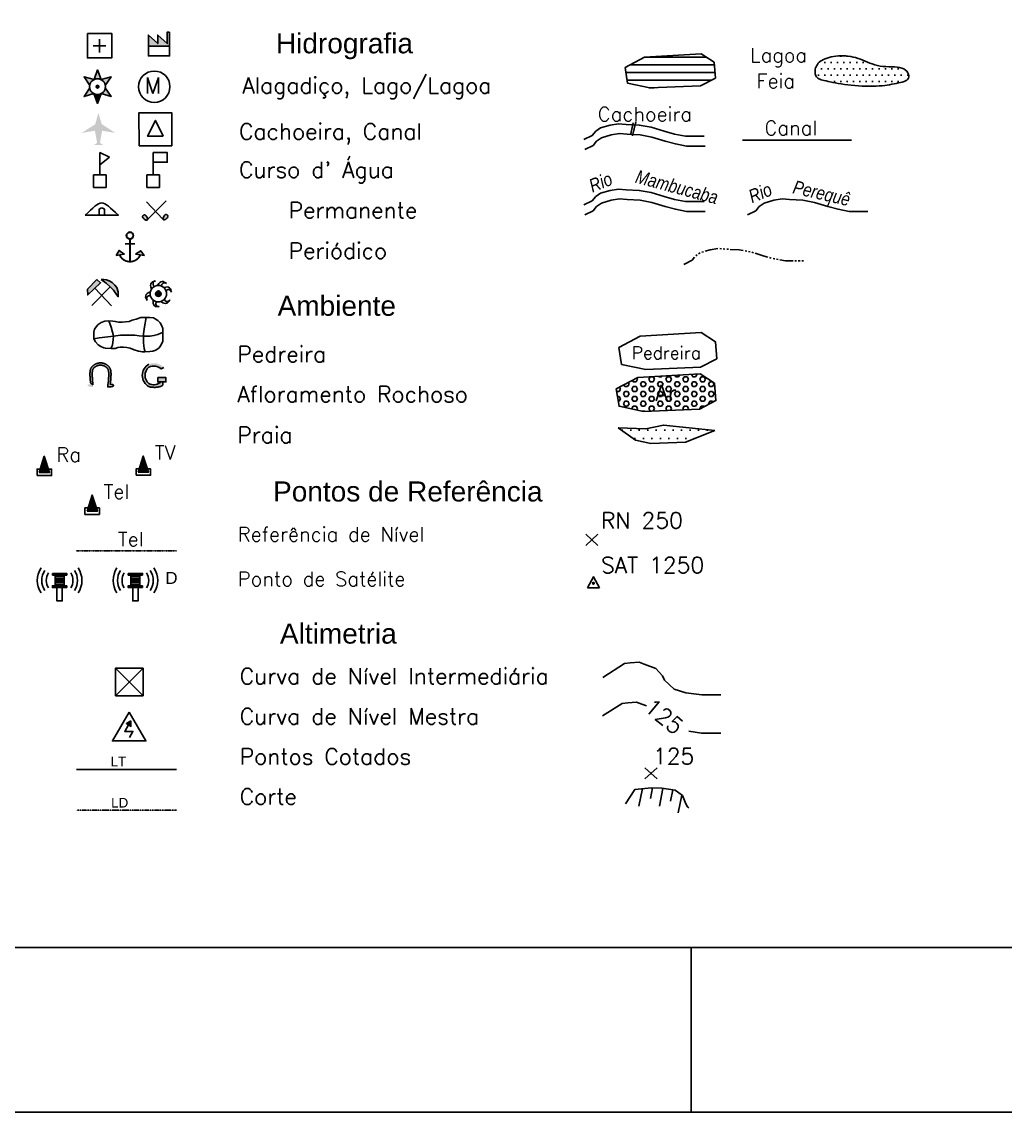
# Model space of a CAD drawing. Header units: millimetres. Extents: x 548366 to 1117317, y 7446967 to 14899125.
# Drawn here: x 551129 to 553365, y 7446967 to 7449448 of the extents above; entities that cross this region are included whole.
import ezdxf

# ---------------------------------------------------------------- set-up
doc = ezdxf.new("R2010")
doc.units = ezdxf.units.MM
doc.header["$MEASUREMENT"] = 0
for name, pattern in [('ACAD_ISO10W100', [18.5, 12, -3, 0.5, -3]), ('ACAD_ISO11W100', [33, 12, -3, 12, -3, 0, -3]), ('ALAGADICO', [0.3, 0.15, -0.15]), ('RIO_PERIODICO', [5.8, 3, -0.4, 0.4, -0.4, 0.4, -0.4, 0.4, -0.4])]:
    doc.linetypes.add(name, pattern=pattern)
doc.layers.add('CARIMBO', color=7, linetype='Continuous')
doc.styles.add('ARIAL', font='ARIAL.TTF')
doc.styles.add('ROMANS', font='romans.shx')
doc.styles.add('TXT_RIO', font='ARIALNI.TTF', dxfattribs={"height": 25})

# ---------------------------------------------------------------- blocks, each defined once
blk = doc.blocks.new('escola')
for p, q in [((14, 28), (14, 78)), ((35.9, 68), (14, 78)), ((14, 51), (35.9, 68))]:
    blk.add_line(p, q)
blk.add_lwpolyline([(0, 0), (28, 0), (28, 28), (0, 28)], close=True)
blk = doc.blocks.new('A$C40655395')
at = {"color": 4}
blk.add_lwpolyline([(12.5, 19.7), (6.7, 19.7), (1.5, 18), (-2.8, 16.7), (-6.2, 15.2), (-10.4, 14.8), (-14.1, 14.3), (-18.1, 14.5), (-21.8, 15.4), (-24.5, 15.7), (-29, 15.8), (-33.5, 15.5), (-37.5, 14.1), (-41.2, 11.8), (-43.2, 9.1), (-45.1, 6.5), (-46, 3.2), (-46, -2.8), (-45.8, -4.1), (-43.9, -7.6), (-41.1, -11.1), (-38.1, -13), (-34.7, -14.3), (-32.9, -14.8), (-26.3, -14.9), (-21.9, -14.9), (-18.9, -13.8), (-16.3, -13.5), (-12.8, -13.6), (-8.9, -14.1), (-5.1, -14.8), (-0.7, -16.6), (4, -17.9), (6.6, -18.4), (8.6, -18.9), (11.1, -18.9), (16.7, -18.6), (20.4, -18.2), (23.6, -17), (27.2, -14.2), (29.7, -10.9), (31.5, -7), (31.5, 7.4), (30.4, 10.3), (28.3, 13.8), (26, 16.3), (22.7, 18.2), (20.9, 19.2), (16.9, 19.7)], close=True, dxfattribs=at)
for points in [[(-29, 15.8), (-26.3, 8.7), (-24.9, 3.4), (-24.4, 0.7), (-24, -1.1), (-24.3, -5), (-25.1, -11.3), (-26.3, -14.4), (-26.6, -14.9)], [(12.7, 19.7), (10.8, 9.2), (9.8, 1.4), (9.9, -1.3), (9.9, -8.5), (10.3, -11.9), (10.5, -15.1), (11.1, -17.6), (11.1, -18.9)], [(-45.8, -4.1), (-39.8, -3.2), (-30.3, -2), (-24, -1.1), (-16, 0), (0, 0), (4.9, -0.7), (9.9, -1.3), (17, -1.3), (21.5, -0.5), (25.9, 0.8), (29.3, 2), (31.5, 3)]]:
    blk.add_lwpolyline(points, dxfattribs=at)
blk = doc.blocks.new('A$C75716567')
at = {"layer": 'CARIMBO', "ltscale": 0.5}
for points in [[(-6.8, -5.2), (0, 7.3), (6.8, -5.2)], [(6.8, -5.2), (-6.8, -5.2)]]:
    blk.add_lwpolyline(points, dxfattribs=at)
blk.add_circle((0, 0), 0.974, dxfattribs=at)
blk = doc.blocks.new('A$C64B548F4')
at = {"layer": 'CARIMBO', "ltscale": 0.5}
h = blk.add_hatch(color=8, dxfattribs=at)
h.paths.add_polyline_path([(22.7, -13.1, 1), (30.8, -13.1, 1)])
h.paths.add_polyline_path([(30.4, -13.1, -1), (23.1, -13.1, -1)], flags=16)
h = blk.add_hatch(color=8, dxfattribs=at)
h.paths.add_polyline_path([(20.3, -33.9), (14.5, -29.7), (11.1, -35.6)])
h.paths.add_polyline_path([(42.5, -35.6), (38.8, -30.2), (32.8, -34.1)])
at = {"layer": 'CARIMBO', "color": 8, "const_width": 2}
for points in [[(21.1, -22.4), (32.5, -22.4)], [(26.7, -17.1), (26.7, -42.4)]]:
    blk.add_lwpolyline(points, dxfattribs=at)
at = {"layer": 'CARIMBO', "color": 8}
for points in [[(11.1, -35.6), (20.3, -33.9), (14.5, -29.7)], [(32.8, -34.1), (42.5, -35.6), (38.8, -30.2)]]:
    blk.add_lwpolyline(points, close=True, dxfattribs=at)
at = {"layer": 'CARIMBO', "color": 8, "ltscale": 0.5, "const_width": 2}
blk.add_lwpolyline([(15.1, -34.9, 0.646453), (38.3, -34.9)], format="xyb", dxfattribs=at)
at = {"layer": 'CARIMBO', "color": 8}
blk.add_circle((26.7, -13.1), 4.07, dxfattribs=at)
at = {"layer": 'CARIMBO', "color": 8, "ltscale": 0.5}
blk.add_circle((26.7, -13.1), 3.63, dxfattribs=at)

msp = doc.modelspace()

# ---------------------------------------------------------------- hatches: boundary and pattern name
at = {"layer": 'CARIMBO', "ltscale": 0.5}
for points in [[(551417.1, 7449418), (551417.1, 7449392.4), (551465.2, 7449392.4), (551465.2, 7449424.9), (551459.8, 7449424.9), (551459.8, 7449398.8), (551438.5, 7449418), (551438.5, 7449398.8)], [(551304.6, 7449300.6, 1), (551298.2, 7449300.6, 1)], [(551309.6, 7449284.5), (551309.4, 7449284.5, -0.23409), (551293.5, 7449284.5), (551293.3, 7449284.5), (551301.4, 7449262.4)], [(551311.8, 7449200.3), (551341.9, 7449195.3), (551311, 7449215.3), (551303.3, 7449241.1), (551296.2, 7449215), (551265.2, 7449195.3), (551295.4, 7449200.3), (551300.6, 7449172.6), (551292.9, 7449167.7), (551295.4, 7449167.7), (551311.8, 7449167.7), (551314.3, 7449167.7), (551306.9, 7449172.6)], [(551433.2, 7448829.5, 1), (551446.1, 7448829.5, 1)], [(551367, 7447851.7), (551377.3, 7447844.8), (551376.8, 7447857.7)]]:
    msp.add_hatch(color=256, dxfattribs=at).paths.add_polyline_path(points)
at = {"layer": 'CARIMBO', "linetype": 'ALAGADICO', "ltscale": 30}
h = msp.add_hatch(dxfattribs=at)
h.set_pattern_fill('ANSI31', color=4, scale=5.476241, angle=135, style=0)
h.set_pattern_definition([(180, (534758.803, 7447298.748), (-3e-15, -17.387066), [])])
h.paths.add_polyline_path([(552500.9, 7449344.1), (552545.6, 7449367.9), (552673.9, 7449375.4), (552703.7, 7449356), (552706.7, 7449320.3), (552672.4, 7449302.4), (552557.6, 7449297.9), (552506.8, 7449308.3)])
at = {"layer": 'CARIMBO'}
h = msp.add_hatch(dxfattribs=at)
h.set_pattern_fill('DOTS', color=4, scale=9.127069, style=0)
h.set_pattern_definition([(0, (-1138190.384, -15239649.835), (7.24461082, 14.489221641), [0, -14.489221641])])
h.paths.add_polyline_path([(553064.8, 7449301.6), (553072.2, 7449301.8), (553079.1, 7449302.2), (553085.6, 7449302.7), (553091.6, 7449303.4), (553097.3, 7449304.2), (553102.7, 7449305.1), (553107.9, 7449306.1), (553112.9, 7449307), (553117.7, 7449308), (553122.5, 7449309), (553127.1, 7449310), (553131.4, 7449311.1), (553135.4, 7449312.4), (553139, 7449313.9), (553142, 7449315.6), (553144.3, 7449317.6), (553145.9, 7449320), (553146.7, 7449322.8), (553146.7, 7449325.9), (553145.9, 7449329.2), (553144.3, 7449332.4), (553141.9, 7449335.6), (553138.8, 7449338.5), (553135, 7449341), (553130.5, 7449343), (553125.4, 7449344.3), (553119.7, 7449345.2), (553113.6, 7449345.6), (553107.2, 7449345.9), (553100.6, 7449346), (553094, 7449346.3), (553087.4, 7449346.7), (553081, 7449347.4), (553074.8, 7449348.6), (553068.9, 7449350.3), (553063.2, 7449352.2), (553057.7, 7449354.3), (553052.3, 7449356.6), (553046.9, 7449358.9), (553041.6, 7449361.1), (553036.2, 7449363.2), (553030.8, 7449365), (553025.3, 7449366.6), (553019.8, 7449368), (553014.2, 7449369.1), (553008.6, 7449369.9), (553003, 7449370.5), (552997.4, 7449370.8), (552991.8, 7449370.9), (552986.2, 7449370.6), (552980.7, 7449370.1), (552975.3, 7449369.4), (552970.1, 7449368.4), (552965.1, 7449367.2), (552960.4, 7449365.8), (552956, 7449364.2), (552952, 7449362.4), (552948.5, 7449360.4), (552945.4, 7449358.3), (552942.7, 7449356.1), (552940.4, 7449353.7), (552938.4, 7449351.2), (552936.8, 7449348.6), (552935.4, 7449346), (552934.4, 7449343.2), (552933.7, 7449340.5), (552933.2, 7449337.7), (552933, 7449334.9), (552933.1, 7449332.3), (552933.4, 7449329.7), (552934, 7449327.3), (552934.9, 7449325.1), (552936.1, 7449323.1), (552937.6, 7449321.4), (552939.4, 7449319.9), (552941.5, 7449318.6), (552944, 7449317.5), (552946.9, 7449316.4), (552950.1, 7449315.4), (552953.8, 7449314.4), (552958, 7449313.5), (552962.7, 7449312.4), (552967.8, 7449311.3), (552973.3, 7449310.2), (552979.3, 7449309), (552985.8, 7449307.9), (552992.6, 7449306.8), (552999.9, 7449305.8), (553007.5, 7449304.8), (553015.5, 7449304), (553023.7, 7449303.2), (553032.1, 7449302.6), (553040.5, 7449302.1), (553048.8, 7449301.8), (553057, 7449301.6)])
at = {"layer": 'CARIMBO', "ltscale": 0.5}
h = msp.add_hatch(color=256, dxfattribs=at)
h.paths.add_polyline_path([(551309.4, 7449316.6), (551309.6, 7449316.7), (551301.4, 7449338.8), (551293.3, 7449316.7), (551293.5, 7449316.6, -0.23409)])
h.paths.add_polyline_path([(551270.7, 7449323.2), (551283.7, 7449303.4, -0.238472), (551293.2, 7449316.5), (551293.3, 7449316.7)])
h.paths.add_polyline_path([(551319.1, 7449303.4), (551332.2, 7449323.2), (551309.6, 7449316.7), (551309.6, 7449316.5, -0.238472)])
h.paths.add_polyline_path([(551332.2, 7449278), (551319.1, 7449297.8, -0.238472), (551309.6, 7449284.7), (551309.6, 7449284.5)])
h.paths.add_polyline_path([(551309.6, 7449284.5), (551309.4, 7449284.5, -0.23409), (551293.5, 7449284.5), (551293.3, 7449284.5), (551301.4, 7449262.4)])
h.paths.add_polyline_path([(551293.3, 7449284.5), (551293.2, 7449284.7, -0.238472), (551283.7, 7449297.8), (551270.7, 7449278)])
h = msp.add_hatch(dxfattribs=at)
h.set_pattern_fill('ANGLE', color=256, scale=2.028237, style=0)
h.set_pattern_definition([(0, (-575100.679, -7659936.274), (0, 14.167238938), [10.3034465, -3.863792437]), (90, (-575100.679, -7659936.274), (-14.167238938, 9e-16), [10.3034465, -3.863792437])])
h.paths.add_polyline_path([(551309.6, 7449284.5), (551309.4, 7449284.5, -0.23409), (551293.5, 7449284.5), (551293.3, 7449284.5), (551301.4, 7449262.4)])
at = {"layer": 'CARIMBO'}
h = msp.add_hatch(color=8, dxfattribs=at)
h.paths.add_polyline_path([(551461.5, 7449004.6), (551461.6, 7449005.1), (551461.7, 7449005.6), (551461.7, 7449006), (551461.7, 7449006.5), (551461.6, 7449006.9), (551461.5, 7449007.3), (551461.3, 7449007.6), (551461, 7449008), (551460.7, 7449008.3), (551460.4, 7449008.6), (551460, 7449008.9), (551459.6, 7449009.1), (551459.2, 7449009.3), (551458.8, 7449009.5), (551458.3, 7449009.6), (551457.9, 7449009.7), (551457.5, 7449009.7), (551457.1, 7449009.7), (551456.7, 7449009.7), (551456.3, 7449009.6), (551455.8, 7449009.4), (551455.4, 7449009.2), (551454.9, 7449008.9), (551454.4, 7449008.5), (551453.9, 7449008), (551453.3, 7449007.3), (551452.8, 7449006.4), (551452.1, 7449005.2), (551451.5, 7449003.6), (551450.8, 7449001.7), (551450.2, 7448999.2), (551450.7, 7448998.6), (551451.3, 7448998.1), (551451.8, 7448997.8), (551452.3, 7448997.7), (551452.7, 7448997.6), (551453.2, 7448997.6), (551453.6, 7448997.7), (551454.1, 7448997.8), (551454.6, 7448998), (551455.1, 7448998.2), (551455.6, 7448998.4), (551456.1, 7448998.7), (551456.6, 7448999), (551457.1, 7448999.3), (551457.6, 7448999.7), (551458.1, 7449000.1), (551458.6, 7449000.5), (551459.1, 7449001), (551459.6, 7449001.5), (551460, 7449002), (551460.4, 7449002.5), (551460.7, 7449003), (551461, 7449003.6), (551461.3, 7449004.1)])
h.paths.add_polyline_path([(551413.5, 7449004.2), (551412.8, 7449005.4), (551412.3, 7449006.3), (551411.7, 7449007), (551411.2, 7449007.5), (551410.7, 7449007.9), (551410.2, 7449008.2), (551409.8, 7449008.4), (551409.3, 7449008.6), (551408.9, 7449008.7), (551408.5, 7449008.7), (551408.1, 7449008.7), (551407.7, 7449008.7), (551407.3, 7449008.6), (551406.8, 7449008.5), (551406.4, 7449008.3), (551406, 7449008.1), (551405.6, 7449007.9), (551405.2, 7449007.6), (551404.9, 7449007.3), (551404.6, 7449007), (551404.3, 7449006.7), (551404.1, 7449006.3), (551404, 7449005.9), (551403.9, 7449005.5), (551403.9, 7449005), (551403.9, 7449004.6), (551404, 7449004.1), (551404.1, 7449003.6), (551404.3, 7449003.1), (551404.6, 7449002.6), (551404.9, 7449002.1), (551405.2, 7449001.5), (551405.6, 7449001), (551406, 7449000.5), (551406.5, 7449000), (551407, 7448999.5), (551407.5, 7448999.1), (551408, 7448998.7), (551408.5, 7448998.3), (551409, 7448998), (551409.5, 7448997.7), (551410, 7448997.4), (551410.5, 7448997.2), (551411, 7448997), (551411.5, 7448996.8), (551412, 7448996.7), (551412.4, 7448996.6), (551412.9, 7448996.6), (551413.3, 7448996.7), (551413.8, 7448996.8), (551414.3, 7448997.2), (551414.9, 7448997.6), (551415.4, 7448998.3), (551414.8, 7449000.7), (551414.1, 7449002.6)])
at = {"layer": 'CARIMBO', "ltscale": 0.5}
h = msp.add_hatch(color=8, dxfattribs=at)
h.paths.add_polyline_path([(551308.2, 7448854.2), (551300.1, 7448861.4), (551278.9, 7448840), (551279.1, 7448826.5)])
h.paths.add_polyline_path([(551330.5, 7448844.8), (551337.9, 7448837.2), (551348.6, 7448822.6), (551348.2, 7448833.7), (551345.4, 7448843.5), (551341, 7448848.8), (551334.9, 7448854.8), (551328.1, 7448858.8), (551321.6, 7448860.8), (551315.3, 7448862.1), (551309.4, 7448861.6), (551320.7, 7448853.5)])
at = {"layer": 'CARIMBO', "ltscale": 30}
msp.add_hatch(color=256, dxfattribs=at).paths.add_polyline_path([(551310.3, 7448666.7), (551312.5, 7448666.3), (551314.8, 7448665.6), (551317, 7448664.7), (551319, 7448663.6), (551321, 7448662.3), (551322.7, 7448660.9), (551324.1, 7448659.3), (551325.1, 7448657.5), (551326, 7448655.4), (551326.5, 7448652.9), (551326.8, 7448650.4), (551326.9, 7448648.2), (551327, 7448645.8), (551326.9, 7448643.1), (551326.8, 7448640.6), (551326.6, 7448638.7), (551326.5, 7448636.4), (551326.2, 7448633.7), (551326, 7448630.5), (551325.6, 7448626.7), (551325.2, 7448622.3), (551324.7, 7448617.2), (551329.1, 7448617.3), (551332.5, 7448617.8), (551335.1, 7448618.5), (551336.8, 7448619.4), (551337.6, 7448620.3), (551337.6, 7448621.2), (551336.9, 7448622), (551335.5, 7448622.7), (551333.3, 7448623.2), (551330.5, 7448623.4), (551330.8, 7448626.7), (551331.1, 7448629.7), (551331.3, 7448632.4), (551331.5, 7448634.8), (551331.7, 7448637), (551331.9, 7448638.9), (551332, 7448640.7), (551332, 7448642.3), (551332.1, 7448643.9), (551332.1, 7448645.3), (551332.1, 7448646.7), (551332.1, 7448648.1), (551332, 7448649.4), (551332, 7448650.6), (551331.8, 7448651.8), (551331.7, 7448653), (551331.5, 7448654.1), (551331.3, 7448655.2), (551331.1, 7448656.2), (551330.8, 7448657.2), (551330.4, 7448658.2), (551330.1, 7448659.1), (551329.7, 7448660), (551329.2, 7448660.8), (551328.7, 7448661.6), (551328.2, 7448662.4), (551327.6, 7448663.1), (551327, 7448663.8), (551326.4, 7448664.5), (551325.7, 7448665.1), (551324.9, 7448665.7), (551324.2, 7448666.3), (551323.4, 7448666.9), (551322.6, 7448667.5), (551321.7, 7448668), (551320.9, 7448668.5), (551320.1, 7448668.9), (551319.2, 7448669.3), (551318.4, 7448669.7), (551317.6, 7448670), (551316.9, 7448670.3), (551316.1, 7448670.6), (551315.4, 7448670.8), (551314.8, 7448671), (551314.1, 7448671.2), (551313.5, 7448671.4), (551313, 7448671.5), (551312.4, 7448671.6), (551311.9, 7448671.7), (551311.4, 7448671.8), (551311, 7448671.8), (551310.6, 7448671.9), (551310.2, 7448671.9), (551309.9, 7448671.9), (551309.6, 7448672), (551309.3, 7448672), (551309, 7448672), (551308.7, 7448672), (551308.4, 7448672), (551308.1, 7448672), (551307.9, 7448672), (551307.6, 7448672), (551307.3, 7448672), (551307, 7448672), (551306.7, 7448672), (551306.4, 7448671.9), (551306, 7448671.9), (551305.6, 7448671.9), (551305.2, 7448671.8), (551304.8, 7448671.8), (551304.3, 7448671.7), (551303.8, 7448671.6), (551303.3, 7448671.5), (551302.7, 7448671.4), (551302.1, 7448671.2), (551301.5, 7448671), (551300.8, 7448670.8), (551300.1, 7448670.6), (551299.4, 7448670.3), (551298.6, 7448670), (551297.8, 7448669.7), (551297, 7448669.3), (551296.2, 7448668.9), (551295.4, 7448668.5), (551294.5, 7448668), (551293.7, 7448667.5), (551292.9, 7448666.9), (551292.1, 7448666.3), (551291.3, 7448665.7), (551290.6, 7448665.1), (551289.9, 7448664.5), (551289.2, 7448663.8), (551288.6, 7448663.1), (551288.1, 7448662.4), (551287.5, 7448661.6), (551287, 7448660.8), (551286.6, 7448660), (551286.2, 7448659.1), (551285.8, 7448658.2), (551285.5, 7448657.2), (551285.2, 7448656.2), (551284.9, 7448655.2), (551284.7, 7448654.1), (551284.6, 7448653), (551284.4, 7448651.8), (551284.3, 7448650.6), (551284.2, 7448649.4), (551284.2, 7448648.1), (551284.1, 7448646.7), (551284.1, 7448645.3), (551284.2, 7448643.9), (551284.2, 7448642.3), (551284.3, 7448640.7), (551284.4, 7448638.9), (551284.5, 7448637), (551284.7, 7448634.8), (551284.9, 7448632.4), (551285.1, 7448629.7), (551285.4, 7448626.7), (551285.7, 7448623.4), (551282.9, 7448623.2), (551280.8, 7448622.7), (551279.3, 7448622), (551278.6, 7448621.2), (551278.7, 7448620.3), (551279.5, 7448619.4), (551281.2, 7448618.5), (551283.7, 7448617.8), (551287.1, 7448617.3), (551291.5, 7448617.2), (551291, 7448622.3), (551290.6, 7448626.7), (551290.3, 7448630.5), (551290, 7448633.7), (551289.8, 7448636.4), (551289.6, 7448638.7), (551289.4, 7448641.6), (551289.3, 7448644.5), (551289.3, 7448647), (551289.4, 7448649.3), (551289.5, 7448651.4), (551289.9, 7448653.8), (551290.5, 7448656.2), (551291.4, 7448658.2), (551292.6, 7448659.9), (551294.1, 7448661.4), (551295.9, 7448662.8), (551297.9, 7448664), (551299.9, 7448665), (551302, 7448665.8), (551304.2, 7448666.4), (551306.5, 7448666.8), (551308.4, 7448666.9)])
h = msp.add_hatch(color=256, dxfattribs=at)
h.paths.add_polyline_path([(551418.3, 7448617.9), (551419.6, 7448617.6), (551420.7, 7448617.3), (551421.9, 7448617), (551422.9, 7448616.8), (551423.9, 7448616.7), (551424.8, 7448616.6), (551425.7, 7448616.5), (551426.5, 7448616.4), (551427.3, 7448616.4), (551428.1, 7448616.4), (551428.8, 7448616.4), (551429.5, 7448616.3), (551430.1, 7448616.3), (551430.8, 7448616.3), (551431.3, 7448616.3), (551431.9, 7448616.3), (551432.4, 7448616.3), (551432.9, 7448616.3), (551433.4, 7448616.4), (551433.9, 7448616.4), (551434.3, 7448616.4), (551434.7, 7448616.4), (551435.1, 7448616.5), (551435.5, 7448616.5), (551435.9, 7448616.5), (551436.3, 7448616.6), (551436.8, 7448616.7), (551437.3, 7448616.7), (551437.9, 7448616.8), (551438.5, 7448616.9), (551439.2, 7448617.1), (551439.9, 7448617.2), (551440.7, 7448617.4), (551441.6, 7448617.5), (551442.4, 7448617.7), (551443.3, 7448617.9), (551444.1, 7448618.1), (551445, 7448618.4), (551445.8, 7448618.7), (551446.5, 7448619), (551447.2, 7448619.3), (551447.8, 7448619.7), (551448.3, 7448620.1), (551448.8, 7448620.7), (551449.2, 7448621.5), (551449.6, 7448622.4), (551449.8, 7448623.6), (551450, 7448625), (551450.1, 7448626.8), (551450.2, 7448628.8), (551443.3, 7448628.8), (551443.3, 7448626.6, -0.285404), (551418.3, 7448625.1, -0.476781), (551418.3, 7448662, -0.326298), (551446.1, 7448658.3), (551452.1, 7448661.4, 0.315379), (551418.3, 7448669.2, 0.588808)])
h.paths.add_polyline_path([(551438.2, 7448638.4), (551438.2, 7448628.8), (551456.8, 7448628.8), (551456.8, 7448638.4)])
at = {"layer": 'CARIMBO'}
h = msp.add_hatch(dxfattribs=at)
h.set_pattern_fill('HEX', color=32, scale=2.028237, style=0)
h.set_pattern_definition([(0, (560479.243, 7458823.825), (0, 11.153805), [6.439654, -12.879308]), (120, (560479.243, 7458823.825), (-9.659479, -5.576903), [6.439654, -12.879308]), (60, (560485.683, 7458823.825), (-9.659479, 5.576903), [6.439654, -12.879308])])
h.paths.add_polyline_path([(552670, 7448566.6), (552707.8, 7448586.3), (552704.5, 7448625.8), (552671.6, 7448647.2), (552530.2, 7448638.9), (552480.8, 7448612.6), (552487.4, 7448573.2), (552543.3, 7448561.7)])
at = {"layer": 'CARIMBO', "ltscale": 0.5}
h = msp.add_hatch(dxfattribs=at)
h.set_pattern_fill('DOTS', color=40, scale=12.169425, style=0)
h.set_pattern_definition([(0, (-573858.96, -7661807.104), (9.659481094, 19.318962187), [0, -19.318962187])])
h.paths.add_polyline_path([(552638.8, 7448491.9), (552705.1, 7448518.4), (552588.4, 7448530.4), (552548.3, 7448521.9), (552485.2, 7448524), (552524.7, 7448496), (552559.7, 7448488.8)])

# ---------------------------------------------------------------- linework, layer by layer
at = {"layer": 'CARIMBO', "color": 20}
msp.add_lwpolyline([(548365.7, 7461404.7), (548365.7, 7446966.9), (560359.3, 7446966.9)], dxfattribs=at)
at = {"layer": 'CARIMBO', "color": 6}
msp.add_lwpolyline([(548990.7, 7461029.7), (548990.7, 7447341.9), (559734.3, 7447341.9), (559734.3, 7461029.7)], close=True, dxfattribs=at)
at = {"layer": 'CARIMBO', "ltscale": 0.5}
msp.add_lwpolyline([(551278.4, 7449421.6), (551333.6, 7449421.6), (551333.6, 7449366.2), (551278.4, 7449366.2)], close=True, dxfattribs=at)
at = {"layer": 'CARIMBO', "color": 10, "const_width": 4.06}
for points in [[(551306.1, 7449378.1), (551306.1, 7449409.1)], [(551291.4, 7449393.7), (551320.6, 7449393.7)]]:
    msp.add_lwpolyline(points, dxfattribs=at)
at = {"layer": 'CARIMBO', "color": 7}
msp.add_lwpolyline([(551465.2, 7449424.9), (551465.2, 7449370.6), (551417.2, 7449370.6), (551417.1, 7449418), (551438.5, 7449398.8), (551438.5, 7449418), (551459.8, 7449398.8), (551459.8, 7449424.9)], close=True, dxfattribs=at)
at = {"layer": 'CARIMBO', "ltscale": 0.5}
for points in [[(551417.1, 7449392.4), (551465.2, 7449392.4)], [(551319.1, 7449303.4), (551332.2, 7449323.2), (551309.4, 7449316.6), (551301.4, 7449338.8), (551293.5, 7449316.6), (551270.7, 7449323.2), (551283.7, 7449303.4)], [(551319.1, 7449297.8), (551332.2, 7449278), (551309.6, 7449284.7), (551301.4, 7449262.4), (551293.2, 7449284.7), (551270.7, 7449278), (551283.7, 7449297.8)], [(551421.5, 7448833.9), (551416.7, 7448831.4)], [(551424.1, 7448839.8), (551422.6, 7448845)], [(551437.9, 7448848.1), (551441.1, 7448852.5)], [(551451.7, 7448843.8), (551457, 7448844.6)], [(551427.6, 7448815.3), (551427.6, 7448809.9)], [(551445.5, 7448811.8), (551450.1, 7448809)]]:
    msp.add_lwpolyline(points, dxfattribs=at)
at = {"layer": 'CARIMBO', "color": 4, "ltscale": 30, "flags": 128}
msp.add_lwpolyline([(552500.9, 7449344.1), (552545.6, 7449367.9), (552673.9, 7449375.4), (552703.7, 7449356), (552706.7, 7449320.3), (552672.4, 7449302.4), (552557.6, 7449297.9), (552506.8, 7449308.3)], close=True, dxfattribs=at)
at = {"layer": 'CARIMBO', "color": 4, "flags": 128}
msp.add_lwpolyline([(552991.8, 7449370.9), (552997.4, 7449370.8), (553003, 7449370.5), (553008.6, 7449369.9), (553014.2, 7449369.1), (553019.8, 7449368), (553025.3, 7449366.6), (553030.8, 7449365), (553036.2, 7449363.2), (553041.6, 7449361.1), (553046.9, 7449358.9), (553052.3, 7449356.6), (553057.7, 7449354.3), (553063.2, 7449352.2), (553068.9, 7449350.3), (553074.8, 7449348.6), (553081, 7449347.4), (553087.4, 7449346.7), (553094, 7449346.3), (553100.6, 7449346), (553107.2, 7449345.9), (553113.6, 7449345.6), (553119.7, 7449345.2), (553125.4, 7449344.3), (553130.5, 7449343), (553135, 7449341), (553138.8, 7449338.5), (553141.9, 7449335.6), (553144.3, 7449332.4), (553145.9, 7449329.2), (553146.7, 7449325.9), (553146.7, 7449322.8), (553145.9, 7449320), (553144.3, 7449317.6), (553142, 7449315.6), (553139, 7449313.9), (553135.4, 7449312.4), (553131.4, 7449311.1), (553127.1, 7449310), (553122.5, 7449309), (553117.7, 7449308), (553112.9, 7449307), (553107.9, 7449306.1), (553102.7, 7449305.1), (553097.3, 7449304.2), (553091.6, 7449303.4), (553085.6, 7449302.7), (553079.1, 7449302.2), (553072.2, 7449301.8), (553064.8, 7449301.6), (553057, 7449301.6), (553048.8, 7449301.8), (553040.5, 7449302.1), (553032.1, 7449302.6), (553023.7, 7449303.2), (553015.5, 7449304), (553007.5, 7449304.8), (552999.9, 7449305.8), (552992.6, 7449306.8), (552985.8, 7449307.9), (552979.3, 7449309), (552973.3, 7449310.2), (552967.8, 7449311.3), (552962.7, 7449312.4), (552958, 7449313.5), (552953.8, 7449314.4), (552950.1, 7449315.4), (552946.9, 7449316.4), (552944, 7449317.5), (552941.5, 7449318.6), (552939.4, 7449319.9), (552937.6, 7449321.4), (552936.1, 7449323.1), (552934.9, 7449325.1), (552934, 7449327.3), (552933.4, 7449329.7), (552933.1, 7449332.3), (552933, 7449334.9), (552933.2, 7449337.7), (552933.7, 7449340.5), (552934.4, 7449343.2), (552935.4, 7449346), (552936.8, 7449348.6), (552938.4, 7449351.2), (552940.4, 7449353.7), (552942.7, 7449356.1), (552945.4, 7449358.3), (552948.5, 7449360.4), (552952, 7449362.4), (552956, 7449364.2), (552960.4, 7449365.8), (552965.1, 7449367.2), (552970.1, 7449368.4), (552975.3, 7449369.4), (552980.7, 7449370.1), (552986.2, 7449370.6)], close=True, dxfattribs=at)
at = {"layer": 'CARIMBO', "color": 181, "ltscale": 0.5}
msp.add_lwpolyline([(551430.5, 7449336.2, 1), (551430.5, 7449264.9, 1)], format="xyb", close=True, dxfattribs=at)
at = {"layer": 'CARIMBO', "ltscale": 0.5}
for points in [[(551301.4, 7449318.5, 1), (551301.4, 7449282.7, 1)], [(551301.4, 7449303.8, 1), (551301.4, 7449297.4, 1)], [(551439.7, 7448835.9, 1), (551439.7, 7448823.1, 1)]]:
    msp.add_lwpolyline(points, format="xyb", close=True, dxfattribs=at)
at = {"layer": 'CARIMBO', "color": 7}
for points in [[(551395.8, 7449166.3), (551470.3, 7449166.3), (551470.3, 7449241.2), (551395.7, 7449241.2), (551395.8, 7449166.3)], [(551450.2, 7448999.2), (551412.6, 7449038.8)], [(551415.4, 7448998.3), (551457.4, 7449040.8)]]:
    msp.add_lwpolyline(points, dxfattribs=at)
at = {"layer": 'CARIMBO', "color": 2, "ltscale": 0.5}
msp.add_lwpolyline([(551450.9, 7449187.6), (551415.1, 7449187.6), (551433, 7449223.6)], close=True, dxfattribs=at)
at = {"layer": 'CARIMBO', "color": 4}
for points in [[(552407.5, 7449180.2), (552426.4, 7449189.6), (552434.3, 7449199), (552445.3, 7449206.9), (552467.3, 7449213.2), (552486.2, 7449216.3), (552503.5, 7449214.7), (552533.4, 7449213.2), (552560.1, 7449208.5), (552590, 7449199), (552613.6, 7449192.7), (552638.8, 7449188), (552681.2, 7449188)], [(552519.4, 7449218.5), (552514, 7449193.1)], [(552525.5, 7449220.7), (552517.9, 7449188.8)], [(552409.6, 7449157.6), (552428.5, 7449167), (552436.4, 7449176.5), (552447.4, 7449184.3), (552469.4, 7449190.6), (552488.3, 7449193.8), (552505.6, 7449192.2), (552535.5, 7449190.6), (552562.2, 7449185.9), (552592.1, 7449176.5), (552615.7, 7449170.2), (552640.9, 7449165.5), (552683.3, 7449165.5)], [(552768.3, 7449179.1), (553016.1, 7449179.1)], [(552407.5, 7449031.5), (552426.4, 7449041), (552434.3, 7449050.4), (552445.3, 7449058.2), (552467.3, 7449064.5), (552486.2, 7449067.7), (552503.5, 7449066.1), (552533.4, 7449064.5), (552560.1, 7449059.8), (552590, 7449050.4), (552613.6, 7449044.1), (552638.8, 7449039.4), (552681.2, 7449039.4)], [(552409.6, 7449009), (552428.5, 7449018.4), (552436.4, 7449027.8), (552447.4, 7449035.7), (552469.4, 7449042), (552488.3, 7449045.1), (552505.6, 7449043.6), (552535.5, 7449042), (552562.2, 7449037.3), (552592.1, 7449027.8), (552615.7, 7449021.5), (552640.9, 7449016.8), (552683.3, 7449016.8)], [(552779.3, 7449009), (552798.2, 7449018.4), (552806.1, 7449027.8), (552817.1, 7449035.7), (552839.1, 7449042), (552858, 7449045.1), (552875.3, 7449043.6), (552905.2, 7449042), (552931.9, 7449037.3), (552961.8, 7449027.8), (552985.4, 7449021.5), (553010.6, 7449016.8), (553053, 7449016.8)]]:
    msp.add_lwpolyline(points, dxfattribs=at)
at = {"layer": 'CARIMBO'}
for points in [[(551428, 7449099.7), (551428, 7449150.4), (551459.9, 7449150.4), (551459.9, 7449128.7), (551428, 7449128.7)], [(552705.1, 7448518.4), (552588.4, 7448530.4), (552548.3, 7448521.9), (552485.2, 7448524)], [(552411.7, 7448282.1), (552439.3, 7448256.7)], [(552411.7, 7448256.7), (552439.3, 7448282.1)], [(551342, 7447977.1), (551405, 7447914.4)], [(551342, 7447914.4), (551405, 7447977.1)], [(551372.2, 7447848.2), (551363.2, 7447833.2), (551382, 7447833.2), (551374, 7447819.3)], [(552546.2, 7447750.7), (552573.8, 7447725.3)], [(552546.2, 7447725.3), (552573.8, 7447750.7)]]:
    msp.add_lwpolyline(points, dxfattribs=at)
for points in [[(551413.8, 7449071.3), (551442.2, 7449071.3), (551442.2, 7449099.7), (551413.8, 7449099.7)], [(551273.4, 7449008.4), (551348.8, 7449008.4), (551342.1, 7449014.4), (551336.1, 7449019.7), (551330.8, 7449024.4), (551326.1, 7449028.4), (551321.9, 7449031.6), (551318, 7449034), (551314.3, 7449035.5), (551310.7, 7449036), (551307.2, 7449035.5), (551303.5, 7449034), (551299.7, 7449031.6), (551295.5, 7449028.4), (551290.9, 7449024.4), (551285.8, 7449019.7), (551280, 7449014.4)], [(551342, 7447914.4), (551405, 7447914.4), (551405, 7447977.1), (551342, 7447977.1)], [(551373.3, 7447877.4), (551335.2, 7447811.7), (551411.6, 7447811.7)], [(551376.8, 7447857.7), (551367, 7447851.7), (551377.3, 7447844.8)]]:
    msp.add_lwpolyline(points, close=True, dxfattribs=at)
msp.add_lwpolyline([(551305, 7449008.4), (551305, 7449020.6, -0.635856), (551317.2, 7449020.6), (551317.2, 7449008.4)], format="xyb", dxfattribs=at)
at = {"layer": 'CARIMBO', "color": 8}
for points in [[(551415.4, 7448998.3), (551414.8, 7449000.7), (551414.1, 7449002.6), (551413.5, 7449004.2), (551412.8, 7449005.4), (551412.3, 7449006.3), (551411.7, 7449007), (551411.2, 7449007.5), (551410.7, 7449007.9), (551409.8, 7449008.4), (551408.9, 7449008.7), (551408.1, 7449008.7), (551407.3, 7449008.6), (551406.4, 7449008.3), (551405.6, 7449007.9), (551404.9, 7449007.3), (551404.3, 7449006.7), (551404, 7449005.9), (551403.9, 7449005), (551404, 7449004.1), (551404.3, 7449003.1), (551404.9, 7449002.1), (551405.2, 7449001.5), (551405.6, 7449001), (551406, 7449000.5), (551406.5, 7449000), (551407, 7448999.5), (551407.5, 7448999.1), (551408, 7448998.7), (551408.5, 7448998.3), (551409, 7448998), (551410, 7448997.4), (551411, 7448997), (551412, 7448996.7), (551412.9, 7448996.6), (551413.8, 7448996.8), (551414.9, 7448997.6)], [(551450.2, 7448999.2), (551450.8, 7449001.7), (551451.5, 7449003.6), (551452.1, 7449005.2), (551452.8, 7449006.4), (551453.3, 7449007.3), (551453.9, 7449008), (551454.4, 7449008.5), (551454.9, 7449008.9), (551455.8, 7449009.4), (551456.7, 7449009.7), (551457.5, 7449009.7), (551458.3, 7449009.6), (551459.2, 7449009.3), (551460, 7449008.9), (551460.7, 7449008.3), (551461.3, 7449007.6), (551461.6, 7449006.9), (551461.7, 7449006), (551461.6, 7449005.1), (551461.3, 7449004.1), (551460.7, 7449003), (551460.4, 7449002.5), (551460, 7449002), (551459.6, 7449001.5), (551459.1, 7449001), (551458.6, 7449000.5), (551458.1, 7449000.1), (551457.6, 7448999.7), (551457.1, 7448999.3), (551456.6, 7448999), (551455.6, 7448998.4), (551454.6, 7448998), (551453.6, 7448997.7), (551452.7, 7448997.6), (551451.8, 7448997.8), (551450.7, 7448998.6)], [(551300.1, 7448861.4), (551278.9, 7448840), (551279.1, 7448826.5), (551308.2, 7448854.2)], [(551309.4, 7448861.6), (551320.7, 7448853.5), (551330.5, 7448844.8), (551337.9, 7448837.2), (551348.6, 7448822.6), (551348.2, 7448833.7), (551345.4, 7448843.5), (551341, 7448848.8), (551334.9, 7448854.8), (551328.1, 7448858.8), (551321.6, 7448860.8), (551315.3, 7448862.1)], [(552486.6, 7448707.2), (552535.1, 7448733.1), (552674.2, 7448741.1), (552706.5, 7448720.1), (552709.8, 7448681.3), (552672.6, 7448662), (552548.1, 7448657.1), (552493.1, 7448668.4)], [(551393.9, 7448423.4), (551417.2, 7448423.3), (551405.5, 7448459.9)], [(551168.9, 7448422.9), (551192.2, 7448422.8), (551180.4, 7448459.4)], [(551170.9, 7448424.7), (551190.2, 7448424.6), (551180.5, 7448455.8)], [(551173, 7448426.6), (551188, 7448426.6), (551180.5, 7448451.9)], [(551175, 7448428.3), (551186, 7448428.3), (551180.6, 7448448.5)], [(551177.2, 7448430.1), (551183.6, 7448430.1), (551180.5, 7448444.8)], [(551179.1, 7448431.9), (551181.8, 7448431.8), (551180.5, 7448441.1)], [(551395.9, 7448425.2), (551415.2, 7448425.1), (551405.5, 7448456.3)], [(551398, 7448427.1), (551413, 7448427.1), (551405.6, 7448452.5)], [(551400, 7448428.8), (551411, 7448428.8), (551405.6, 7448449)], [(551402.3, 7448430.6), (551408.7, 7448430.6), (551405.6, 7448445.3)], [(551404.2, 7448432.4), (551406.9, 7448432.3), (551405.5, 7448441.6)], [(551164.1, 7448415.7), (551164.1, 7448430.3), (551197, 7448430.3), (551197, 7448415.7)], [(551389.1, 7448416.2), (551389.1, 7448430.8), (551422, 7448430.8), (551422, 7448416.2)], [(551277.7, 7448334.4), (551301, 7448334.3), (551289.2, 7448371)], [(551279.7, 7448336.2), (551299, 7448336.2), (551289.3, 7448367.3)], [(551281.8, 7448338.1), (551296.8, 7448338.1), (551289.3, 7448363.5)], [(551272.9, 7448327.2), (551272.9, 7448341.8), (551305.8, 7448341.8), (551305.8, 7448327.2)], [(551283.8, 7448339.8), (551294.8, 7448339.8), (551289.4, 7448360)], [(551286, 7448341.7), (551292.4, 7448341.7), (551289.3, 7448356.3)], [(551287.9, 7448343.4), (551290.6, 7448343.4), (551289.3, 7448352.6)]]:
    msp.add_lwpolyline(points, close=True, dxfattribs=at)
at = {"layer": 'CARIMBO', "color": 4, "linetype": 'RIO_PERIODICO', "ltscale": 10, "flags": 128}
msp.add_lwpolyline([(552634.5, 7448896.2), (552653.4, 7448905.7), (552661.2, 7448915.1), (552672.3, 7448922.9), (552694.3, 7448929.2), (552713.2, 7448932.4), (552730.5, 7448930.8), (552760.3, 7448929.2), (552787.1, 7448924.5), (552817, 7448915.1), (552840.6, 7448908.8), (552865.7, 7448904.1), (552908.2, 7448904.1)], dxfattribs=at)
at = {"layer": 'CARIMBO', "color": 8}
for points in [[(551330.4, 7448844.9), (551288.4, 7448802.4)], [(551295.4, 7448842), (551333.3, 7448802.2)], [(551231.6, 7448189), (551231.6, 7448193.1), (551198.8, 7448193.1)], [(551198.8, 7448189), (551198.8, 7448193.1)], [(551198.8, 7448189), (551204.8, 7448189), (551204.8, 7448164.7), (551225.5, 7448164.7), (551225.5, 7448189), (551231.6, 7448189)], [(551198.8, 7448189), (551231.6, 7448189)], [(551231.6, 7448193.1), (551231.6, 7448189)], [(551404, 7448189), (551404, 7448193.1), (551371.1, 7448193.1)], [(551371.1, 7448189), (551371.1, 7448193.1)], [(551404, 7448189), (551397.9, 7448189), (551397.9, 7448164.7), (551377.2, 7448164.7), (551377.2, 7448189), (551371.1, 7448189)], [(551371.1, 7448189), (551404, 7448189)], [(551404, 7448193.1), (551404, 7448189)], [(551231.6, 7448164.7), (551198.8, 7448164.7), (551198.8, 7448160.6), (551231.6, 7448160.6)], [(551204.8, 7448185), (551225.5, 7448185)], [(551204.8, 7448180.9), (551225.5, 7448180.9)], [(551204.8, 7448176.9), (551225.5, 7448176.9)], [(551204.8, 7448172.8), (551225.5, 7448172.8)], [(551204.8, 7448168.7), (551225.5, 7448168.7)], [(551231.6, 7448160.6), (551231.6, 7448164.7)], [(551404, 7448164.7), (551371.1, 7448164.7), (551371.1, 7448160.6), (551404, 7448160.6)], [(551377.2, 7448185), (551397.9, 7448185)], [(551377.2, 7448180.9), (551397.9, 7448180.9)], [(551377.2, 7448176.9), (551397.9, 7448176.9)], [(551377.2, 7448172.8), (551397.9, 7448172.8)], [(551377.2, 7448168.7), (551397.9, 7448168.7)], [(551404, 7448164.7), (551404, 7448160.6)], [(551221.3, 7448160.6), (551221.3, 7448130.2), (551215.2, 7448130.2), (551209.1, 7448130.2), (551209.1, 7448160.6)], [(551393.6, 7448160.6), (551393.6, 7448130.2), (551387.6, 7448130.2), (551381.5, 7448130.2), (551381.5, 7448160.6)]]:
    msp.add_lwpolyline(points, dxfattribs=at)
at = {"layer": 'CARIMBO', "ltscale": 30, "flags": 128}
for points in [[(551291, 7448622.3), (551290.6, 7448626.7), (551290.3, 7448630.5), (551290, 7448633.7), (551289.8, 7448636.4), (551289.6, 7448638.7), (551289.5, 7448640.6), (551289.4, 7448642.3), (551289.3, 7448643.8), (551289.3, 7448645.1), (551289.3, 7448646.4), (551289.3, 7448647.6), (551289.4, 7448648.7), (551289.4, 7448649.8), (551289.5, 7448650.9), (551289.6, 7448651.9), (551289.8, 7448652.8), (551289.9, 7448653.7), (551290.1, 7448654.6), (551290.3, 7448655.4), (551290.6, 7448656.1), (551290.8, 7448656.8), (551291.1, 7448657.5), (551291.5, 7448658.2), (551291.8, 7448658.8), (551292.2, 7448659.3), (551292.7, 7448659.9), (551293.1, 7448660.4), (551293.6, 7448660.9), (551294.1, 7448661.4), (551294.7, 7448661.9), (551295.3, 7448662.3), (551295.9, 7448662.8), (551296.6, 7448663.2), (551297.2, 7448663.6), (551297.9, 7448664), (551298.6, 7448664.3), (551299.2, 7448664.7), (551299.9, 7448665), (551300.5, 7448665.2), (551301.1, 7448665.5), (551301.7, 7448665.7), (551302.8, 7448666), (551303.8, 7448666.3), (551304.7, 7448666.5), (551305.5, 7448666.6), (551306.2, 7448666.7), (551307, 7448666.8), (551307.7, 7448666.8), (551308.3, 7448666.8), (551309, 7448666.8), (551309.8, 7448666.7), (551310.4, 7448666.7), (551311.1, 7448666.6), (551311.9, 7448666.4), (551312.9, 7448666.2), (551313.9, 7448665.9), (551315.1, 7448665.5), (551315.7, 7448665.2), (551316.4, 7448665), (551317, 7448664.7), (551317.7, 7448664.3), (551318.3, 7448664), (551319, 7448663.6), (551319.7, 7448663.2), (551320.3, 7448662.8), (551320.9, 7448662.3), (551321.5, 7448661.9), (551322.1, 7448661.4), (551322.6, 7448660.9), (551323.1, 7448660.4), (551323.6, 7448659.9), (551324, 7448659.3), (551324.4, 7448658.8), (551324.8, 7448658.2), (551325.1, 7448657.5), (551325.4, 7448656.8), (551325.7, 7448656.1), (551325.9, 7448655.4), (551326.1, 7448654.6), (551326.3, 7448653.7), (551326.5, 7448652.8), (551326.6, 7448651.9), (551326.7, 7448650.9), (551326.8, 7448649.8), (551326.9, 7448648.7), (551326.9, 7448647.6), (551327, 7448646.4), (551326.9, 7448645.1), (551326.9, 7448643.8), (551326.9, 7448642.3), (551326.8, 7448640.6), (551326.6, 7448638.7), (551326.5, 7448636.4), (551326.2, 7448633.7), (551326, 7448630.5), (551325.6, 7448626.7), (551325.2, 7448622.3), (551324.7, 7448617.2), (551329.1, 7448617.3), (551332.5, 7448617.8), (551335.1, 7448618.5), (551336.8, 7448619.4), (551337.6, 7448620.3), (551337.6, 7448621.2), (551336.9, 7448622), (551335.5, 7448622.7), (551333.3, 7448623.2), (551330.5, 7448623.4), (551330.8, 7448626.7), (551331.1, 7448629.7), (551331.3, 7448632.4), (551331.5, 7448634.8), (551331.7, 7448637), (551331.9, 7448638.9), (551332, 7448640.7), (551332, 7448642.3), (551332.1, 7448643.9), (551332.1, 7448645.3), (551332.1, 7448646.7), (551332.1, 7448648.1), (551332, 7448649.4), (551332, 7448650.6), (551331.8, 7448651.8), (551331.7, 7448653), (551331.5, 7448654.1), (551331.3, 7448655.2), (551331.1, 7448656.2), (551330.8, 7448657.2), (551330.4, 7448658.2), (551330.1, 7448659.1), (551329.7, 7448660), (551329.2, 7448660.8), (551328.7, 7448661.6), (551328.2, 7448662.4), (551327.6, 7448663.1), (551327, 7448663.8), (551326.4, 7448664.5), (551325.7, 7448665.1), (551324.9, 7448665.7), (551324.2, 7448666.3), (551323.4, 7448666.9), (551322.6, 7448667.5), (551321.7, 7448668), (551320.9, 7448668.5), (551320.1, 7448668.9), (551319.2, 7448669.3), (551318.4, 7448669.7), (551317.6, 7448670), (551316.9, 7448670.3), (551316.1, 7448670.6), (551315.4, 7448670.8), (551314.8, 7448671), (551314.1, 7448671.2), (551313.5, 7448671.4), (551312.4, 7448671.6), (551311.4, 7448671.8), (551310.6, 7448671.9), (551309.9, 7448671.9), (551309.3, 7448672), (551308.4, 7448672), (551307.6, 7448672), (551306.7, 7448672), (551306, 7448671.9), (551305.2, 7448671.8), (551304.3, 7448671.7), (551303.3, 7448671.5), (551302.1, 7448671.2), (551301.5, 7448671), (551300.8, 7448670.8), (551300.1, 7448670.6), (551299.4, 7448670.3), (551298.6, 7448670), (551297.8, 7448669.7), (551297, 7448669.3), (551296.2, 7448668.9), (551295.4, 7448668.5), (551294.5, 7448668), (551293.7, 7448667.5), (551292.9, 7448666.9), (551292.1, 7448666.3), (551291.3, 7448665.7), (551290.6, 7448665.1), (551289.9, 7448664.5), (551289.2, 7448663.8), (551288.6, 7448663.1), (551288.1, 7448662.4), (551287.5, 7448661.6), (551287, 7448660.8), (551286.6, 7448660), (551286.2, 7448659.1), (551285.8, 7448658.2), (551285.5, 7448657.2), (551285.2, 7448656.2), (551284.9, 7448655.2), (551284.7, 7448654.1), (551284.6, 7448653), (551284.4, 7448651.8), (551284.3, 7448650.6), (551284.2, 7448649.4), (551284.2, 7448648.1), (551284.1, 7448646.7), (551284.1, 7448645.3), (551284.2, 7448643.9), (551284.2, 7448642.3), (551284.3, 7448640.7), (551284.4, 7448638.9), (551284.5, 7448637), (551284.7, 7448634.8), (551284.9, 7448632.4), (551285.1, 7448629.7), (551285.4, 7448626.7)], [(551438.2, 7448638.4), (551438.2, 7448628.8), (551456.8, 7448628.8), (551456.8, 7448638.4)]]:
    msp.add_lwpolyline(points, close=True, dxfattribs=at)
at = {"layer": 'CARIMBO', "ltscale": 30}
msp.add_lwpolyline([(551418.3, 7448669.2, 0.588808), (551418.3, 7448617.9), (551419.6, 7448617.6), (551420.7, 7448617.3), (551421.9, 7448617), (551422.9, 7448616.8), (551423.9, 7448616.7), (551424.8, 7448616.6), (551425.7, 7448616.5), (551426.5, 7448616.4), (551427.3, 7448616.4), (551428.1, 7448616.4), (551428.8, 7448616.4), (551429.5, 7448616.3), (551430.1, 7448616.3), (551430.8, 7448616.3), (551431.9, 7448616.3), (551432.9, 7448616.3), (551433.9, 7448616.4), (551434.7, 7448616.4), (551435.5, 7448616.5), (551436.3, 7448616.6), (551437.3, 7448616.7), (551438.5, 7448616.9), (551439.2, 7448617.1), (551439.9, 7448617.2), (551440.7, 7448617.4), (551441.6, 7448617.5), (551442.4, 7448617.7), (551443.3, 7448617.9), (551444.1, 7448618.1), (551445, 7448618.4), (551445.8, 7448618.7), (551446.5, 7448619), (551447.2, 7448619.3), (551447.8, 7448619.7), (551448.3, 7448620.1), (551448.8, 7448620.7), (551449.2, 7448621.5), (551449.6, 7448622.4), (551449.8, 7448623.6), (551450, 7448625), (551450.1, 7448626.8), (551450.2, 7448628.8)], format="xyb", dxfattribs=at)
at = {"layer": 'CARIMBO', "ltscale": 30, "flags": 128}
msp.add_lwpolyline([(551443.3, 7448628.8), (551443.3, 7448626.6, -0.285404), (551418.3, 7448625.1, -0.476781), (551418.3, 7448662, -0.326298), (551446.1, 7448658.3), (551452.1, 7448661.4)], format="xyb", dxfattribs=at)
at = {"layer": 'CARIMBO', "color": 32}
msp.add_lwpolyline([(552480.8, 7448612.6), (552530.2, 7448638.9), (552671.6, 7448647.2), (552704.5, 7448625.8), (552707.8, 7448586.3), (552670, 7448566.6), (552543.3, 7448561.7), (552487.4, 7448573.2)], close=True, dxfattribs=at)
at = {"layer": 'CARIMBO', "color": 5}
msp.add_lwpolyline([(552485.2, 7448524), (552524.7, 7448496), (552559.7, 7448488.8), (552638.8, 7448491.9), (552705.1, 7448518.4)], dxfattribs=at)
at = {"layer": 'CARIMBO', "color": 7, "linetype": 'ACAD_ISO10W100', "ltscale": 0.05}
msp.add_lwpolyline([(551253.4, 7448244.6), (551480.9, 7448244.6)], dxfattribs=at)
at = {"layer": 'CARIMBO', "color": 8}
for points in [[(551173.2, 7448205.3, 0.306212), (551173.2, 7448148.5)], [(551181.6, 7448199.6, 0.306212), (551181.6, 7448154.1)], [(551190, 7448193.9, 0.306212), (551190, 7448159.8)], [(551240.4, 7448159.8, 0.306212), (551240.4, 7448193.9)], [(551248.8, 7448154.1, 0.306212), (551248.8, 7448199.6)], [(551257.2, 7448148.5, 0.306212), (551257.2, 7448205.3)], [(551345.5, 7448205.3, 0.306212), (551345.5, 7448148.5)], [(551353.9, 7448199.6, 0.306212), (551353.9, 7448154.1)], [(551362.3, 7448193.9, 0.306212), (551362.3, 7448159.8)], [(551412.8, 7448159.8, 0.306212), (551412.8, 7448193.9)], [(551421.2, 7448154.1, 0.306212), (551421.2, 7448199.6)], [(551429.6, 7448148.5, 0.306212), (551429.6, 7448205.3)]]:
    msp.add_lwpolyline(points, format="xyb", dxfattribs=at)
at = {"layer": 'CARIMBO', "color": 32}
for points in [[(552450.2, 7447956.2), (552499.6, 7447987.9), (552512.9, 7447989.6), (552532.8, 7447991.2), (552544.4, 7447986.2), (552571, 7447976.3), (552585.9, 7447959.7), (552590.9, 7447949.7), (552612.5, 7447929.8), (552639.1, 7447921.5), (552675.6, 7447916.5), (552703.8, 7447916.5), (552718.7, 7447916.5)], [(552502, 7447668.9), (552523.3, 7447701.4), (552561.4, 7447705.1), (552584.5, 7447703.9), (552614.9, 7447699.6), (552631.5, 7447687.3), (552637.7, 7447672.4), (552642.6, 7447662.4), (552646, 7447659.3)]]:
    msp.add_lwpolyline(points, dxfattribs=at)
at = {"layer": 'CARIMBO', "color": 36}
for points in [[(552450.1, 7447868.7), (552494.1, 7447896.9), (552507.4, 7447898.6), (552527.3, 7447900.2), (552538.9, 7447895.3), (552549.5, 7447891.3)], [(552645.8, 7447833.6), (552675, 7447829.6), (552703.3, 7447829.6), (552718.7, 7447829.6)]]:
    msp.add_lwpolyline(points, dxfattribs=at)
at = {"layer": 'CARIMBO', "color": 7, "ltscale": 2}
msp.add_lwpolyline([(551481.2, 7447746.4), (551253.7, 7447746.4)], dxfattribs=at)
at = {"layer": 'CARIMBO', "color": 32, "ltscale": 0.5}
for points in [[(552540.7, 7447703.1), (552532.6, 7447662.9)], [(552563.4, 7447705), (552558.6, 7447680.6)], [(552587.3, 7447703.5), (552579.3, 7447663.3)], [(552609.3, 7447700.4), (552604.1, 7447674.4)], [(552630.1, 7447688.3), (552622.1, 7447648.1)]]:
    msp.add_lwpolyline(points, dxfattribs=at)
at = {"layer": 'CARIMBO', "color": 7, "linetype": 'ACAD_ISO11W100', "ltscale": 0.05}
msp.add_lwpolyline([(551481.2, 7447654), (551253.7, 7447654)], dxfattribs=at)
at = {"layer": 'CARIMBO', "color": 20, "ltscale": 0.5}
msp.add_lwpolyline([(552651.1, 7447341.9), (552651.1, 7446966.9)], dxfattribs=at)
at = {"layer": 'CARIMBO', "ltscale": 0.5}
for centre, major_axis, start_param, end_param in [((552275.9, 7446695.6), (2160.3, 850), 1.567865, 1.570916), ((551434.1, 7448851.9), (-4.63, 4.63), -0.607345, 1.874945), ((551432.4, 7448848.1), (-7.24, 7.24), -0.843066, -0.764992), ((551449.6, 7448846.8), (-7.24, 7.24), -0.954729, 0.198461), ((550296.1, 7446843.2), (1641.6, 1641.6), 0.26148, 0.264531), ((551439.7, 7448829.5), (13.2, 13.2), 5.497787, 11.780972), ((551432.4, 7448848.1), (7.24, 7.24), 1.511928, 2.665118), ((551453.7, 7448847.8), (-4.63, 4.63), -1.503206, 0.979084), ((551459, 7448834.6), (7.24, 7.24), 6.107676, 7.260866), ((551462.5, 7448832.4), (4.63, 4.63), 5.559199, 8.041489), ((551449.6, 7448846.8), (7.24, 7.24), 6.115054, 6.193129), ((549222.9, 7448247.3), (2244.8, 592.2), -0.002616, 0.000435), ((551459, 7448834.6), (-7.24, 7.24), 3.752681, 3.830756), ((551421.1, 7448822.1), (7.24, 7.24), 1.229797, 2.382987), ((553568.2, 7449679.3), (2155.1, 863.2), 3.138968, 3.142019), ((551419.5, 7448818.3), (4.63, 4.63), 0.449173, 2.931464), ((551421.1, 7448822.1), (-7.24, 7.24), 1.518314, 1.596389), ((551437.9, 7448809.6), (7.24, 7.24), 2.331103, 3.484293), ((551440.6, 7448806.5), (4.63, 4.63), 1.55048, 4.03277), ((551455.7, 7448817.6), (-7.24, 7.24), 1.782512, 2.935702), ((551459.8, 7448818.3), (4.63, 4.63), 2.572685, 5.054975), ((549598.9, 7450195), (1378.8, 1867.7), 4.708565, 4.711616), ((551455.7, 7448817.6), (7.24, 7.24), 5.212622, 5.290697), ((551644.8, 7451112.3), (-2312, 210), 1.570204, 1.573255), ((551437.9, 7448809.6), (7.24, 7.24), 4.190417, 4.268492)]:
    msp.add_ellipse(centre, major_axis=major_axis, ratio=1, start_param=start_param, end_param=end_param, dxfattribs=at)

# ---------------------------------------------------------------- block references
for name, p, xscale, yscale, zscale in [('escola', (551292.6, 7449071.3), 1.01411875, 1.01411875, 1.01411875), ('A$C40655395', (551386.1, 7448735.3), 2.0282375, 2.0282375, 2.0282375), ('A$C75716567', (552429.1, 7448170.5), 2.0282375, 2.0282375, 2.0282375)]:
    msp.add_blockref(name, p, dxfattribs=dict(at, xscale=xscale, yscale=yscale, zscale=zscale))
at = {"layer": 'CARIMBO', "xscale": 2.0282375, "yscale": 2.0282375, "zscale": 2.0282375}
msp.add_blockref('A$C64B548F4', (551321, 7448988.3), dxfattribs=at)

# ---------------------------------------------------------------- texts
at = {"layer": 'CARIMBO'}
for s, height, style, p in [('Hidrografia', 45.635, 'ARIAL', (551707, 7449376.5)), ('Alagadiço, Lago/Lagoa', 36.508, 'ROMANS', (551630.7, 7449285.2)), ('Cachoeira, Canal', 36.508, 'ROMANS', (551623.2, 7449180.4)), ("Curso d' Água", 36.508, 'ROMANS', (551623.2, 7449093.4)), ('Permanente', 36.51, 'ROMANS', (551736.1, 7449001)), ('Periódico', 36.51, 'ROMANS', (551736.1, 7448909)), ('Ambiente', 45.64, 'ARIAL', (551710.8, 7448779.2)), ('Pedreira', 36.51, 'ROMANS', (551619.6, 7448673.7)), ('Afloramento Rochoso', 36.508, 'ROMANS', (551619.6, 7448582.5)), ('Ar', 36.51, 'ROMANS', (552569.9, 7448585.3)), ('Praia', 36.51, 'ROMANS', (551619.6, 7448489.7)), ('Pontos de Referência', 45.635, 'ARIAL', (551700.5, 7448356.6)), ('Referência de Nível', 32.452, 'ROMANS', (551620.5, 7448265.7)), ('Ponto de Satélite', 32.452, 'ROMANS', (551620.5, 7448164.1)), ('Altimetria', 45.64, 'ARIAL', (551716.2, 7448033.2)), ('Curva de Nível Intermediária', 36.508, 'ROMANS', (551624.9, 7447940.7)), ('Curva de Nível Mestra', 36.508, 'ROMANS', (551624.9, 7447849.4)), ('Pontos Cotados', 36.508, 'ROMANS', (551624.9, 7447758.1)), ('Corte', 36.51, 'ROMANS', (551624.9, 7447666.7))]:
    msp.add_text(s, height=height, dxfattribs=dict(at, style=style)).set_placement(p)
at = {"layer": 'CARIMBO', "color": 4, "style": 'ROMANS'}
for s, p in [('Lagoa', (552785.6, 7449356.1)), ('Feia', (552800, 7449297.3)), ('Cachoeira', (552439.1, 7449221.8)), ('Canal', (552818.2, 7449190.5))]:
    msp.add_text(s, height=32.45, dxfattribs=at).set_placement(p)
at = {"layer": 'CARIMBO', "color": 7}
for s, height, style, p in [('M', 36.5, 'ROMANS', (551408.5, 7449285.3)), ('Pedreira', 28.48, 'ROMANS', (552516.1, 7448680.6)), ('Tel', 32.45, 'ROMANS', (551347.5, 7448254.6)), ('LT', 21.9, 'ARIAL', (551330.9, 7447753.8)), ('LD', 21.9, 'ARIAL', (551332.2, 7447660.2))]:
    msp.add_text(s, height=height, dxfattribs=dict(at, style=style)).set_placement(p)
at = {"layer": 'CARIMBO', "color": 4, "style": 'TXT_RIO'}
for s, rotation, p in [('Mambucaba', 344.9729, (552522.4, 7449082.5)), ('Rio', 22.1111, (552426.9, 7449059.2)), ('Perequê', 346.8465, (552880.5, 7449058.4)), ('Rio', 22.1111, (552789.8, 7449035.1))]:
    msp.add_text(s, height=30.42, rotation=rotation, dxfattribs=at).set_placement(p)
at = {"layer": 'CARIMBO', "color": 8}
for s, height, style, p in [('Ra', 32.45, 'ROMANS', (551207.9, 7448447)), ('TV', 32.45, 'ROMANS', (551431.5, 7448451.9)), ('Tel', 32.45, 'ROMANS', (551315.2, 7448362.9)), ('D', 27.4, 'ARIAL', (551455.8, 7448169))]:
    msp.add_text(s, height=height, dxfattribs=dict(at, style=style)).set_placement(p)
at = {"layer": 'CARIMBO', "style": 'ROMANS'}
for tag, p in [('RN 250', (552446.3, 7448295.3)), ('SAT 1250', (552446.3, 7448193.7)), ('125', (552564.5, 7447758.8)), ('125', (552564.5, 7447758.8))]:
    msp.add_attdef(tag, p, '', height=36.5, dxfattribs=at)
at = {"layer": 'CARIMBO', "color": 7, "style": 'ROMANS'}
msp.add_attdef('125', (552541.9, 7447883.3), '', height=36.5, rotation=320.7185, dxfattribs=at)

doc.saveas('drawing.dxf')
